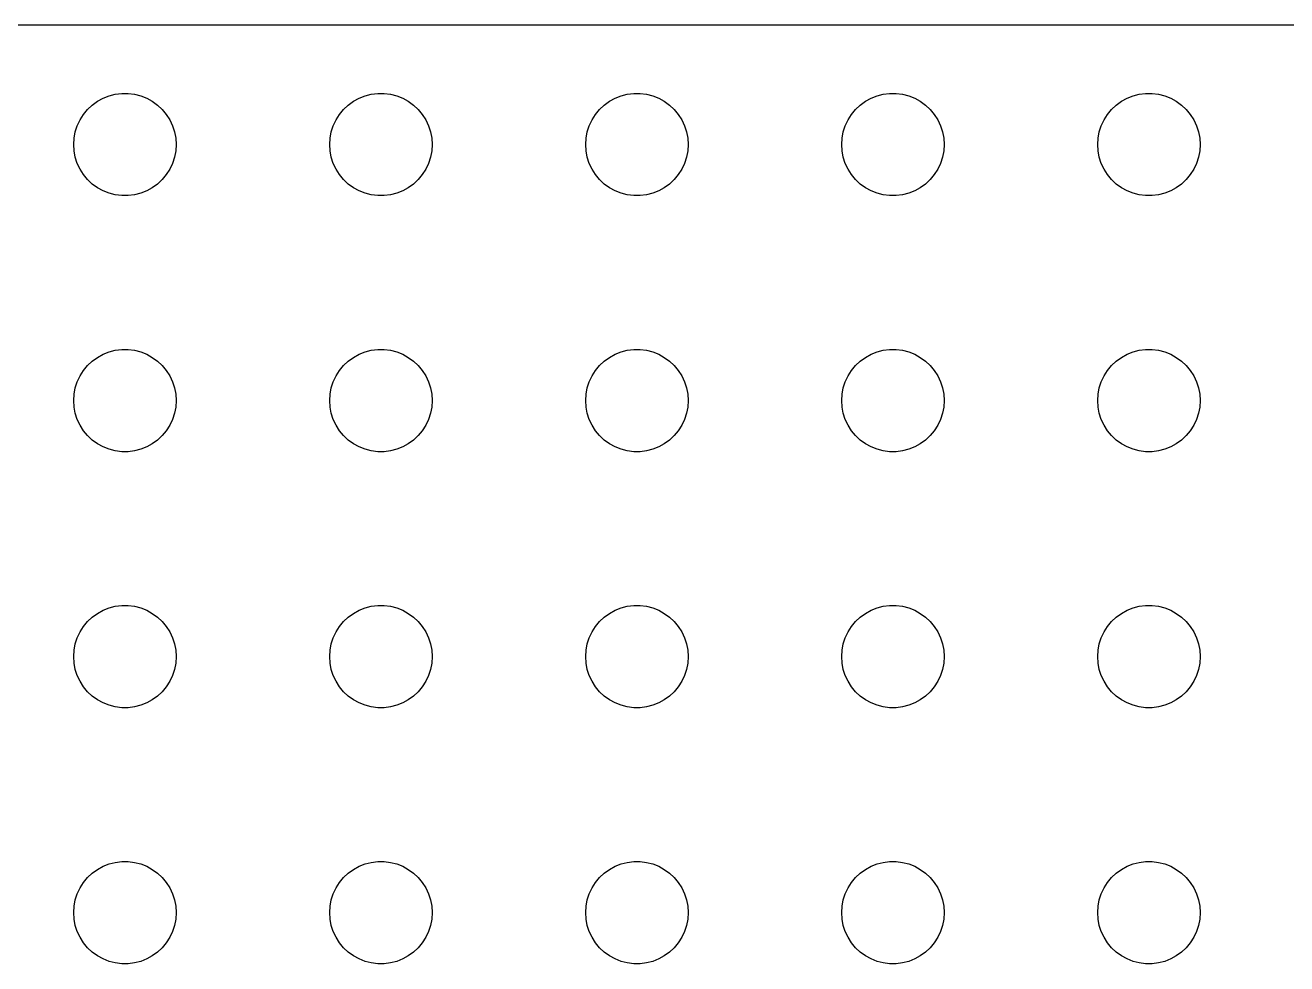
# Model space of a CAD drawing. Header units: metres. Extents: x -142 to 142, y -112 to 112.
# Drawn here: x -5.8 to 68.1, y 57 to 112 of the extents above; entities that cross this region are included whole.
import ezdxf

# ---------------------------------------------------------------- set-up
doc = ezdxf.new("R2010")
doc.units = ezdxf.units.M

msp = doc.modelspace()

# ---------------------------------------------------------------- linework, layer by layer
for p, q in [((137.314, 111.99), (-137.314, 111.99)), ((-0.92705, 107.853), (-0.56213, 107.947)), ((-0.56213, 107.947), (-0.18837, 107.994)), ((-0.18837, 107.994), (0.18837, 107.994)), ((0.18837, 107.994), (0.56213, 107.947)), ((0.56213, 107.947), (0.92705, 107.853)), ((14.0729, 107.853), (14.4379, 107.947)), ((14.4379, 107.947), (14.8116, 107.994)), ((14.8116, 107.994), (15.1884, 107.994)), ((15.1884, 107.994), (15.5621, 107.947)), ((15.5621, 107.947), (15.927, 107.853)), ((29.0729, 107.853), (29.4379, 107.947)), ((29.4379, 107.947), (29.8116, 107.994)), ((29.8116, 107.994), (30.1884, 107.994)), ((30.1884, 107.994), (30.5621, 107.947)), ((30.5621, 107.947), (30.927, 107.853)), ((44.0729, 107.853), (44.4379, 107.947)), ((44.4379, 107.947), (44.8116, 107.994)), ((44.8116, 107.994), (45.1884, 107.994)), ((45.1884, 107.994), (45.5621, 107.947)), ((45.5621, 107.947), (45.927, 107.853)), ((59.0729, 107.853), (59.4379, 107.947)), ((59.4379, 107.947), (59.8116, 107.994)), ((59.8116, 107.994), (60.1884, 107.994)), ((60.1884, 107.994), (60.5621, 107.947)), ((60.5621, 107.947), (60.927, 107.853)), ((-2.1869, 107.054), (-1.91226, 107.312)), ((-1.91226, 107.312), (-1.60747, 107.533)), ((-1.60747, 107.533), (-1.27733, 107.714)), ((-1.27733, 107.714), (-0.92705, 107.853)), ((0.92705, 107.853), (1.27733, 107.714)), ((1.27733, 107.714), (1.60747, 107.533)), ((1.60747, 107.533), (1.91226, 107.312)), ((1.91226, 107.312), (2.1869, 107.054)), ((12.8131, 107.054), (13.0877, 107.312)), ((13.0877, 107.312), (13.3925, 107.533)), ((13.3925, 107.533), (13.7227, 107.714)), ((13.7227, 107.714), (14.0729, 107.853)), ((15.927, 107.853), (16.2773, 107.714)), ((16.2773, 107.714), (16.6075, 107.533)), ((16.6075, 107.533), (16.9123, 107.312)), ((16.9123, 107.312), (17.1869, 107.054)), ((27.8131, 107.054), (28.0877, 107.312)), ((28.0877, 107.312), (28.3925, 107.533)), ((28.3925, 107.533), (28.7227, 107.714)), ((28.7227, 107.714), (29.0729, 107.853)), ((30.927, 107.853), (31.2773, 107.714)), ((31.2773, 107.714), (31.6075, 107.533)), ((31.6075, 107.533), (31.9123, 107.312)), ((31.9123, 107.312), (32.1869, 107.054)), ((42.8131, 107.054), (43.0877, 107.312)), ((43.0877, 107.312), (43.3925, 107.533)), ((43.3925, 107.533), (43.7227, 107.714)), ((43.7227, 107.714), (44.0729, 107.853)), ((45.927, 107.853), (46.2773, 107.714)), ((46.2773, 107.714), (46.6075, 107.533)), ((46.6075, 107.533), (46.9123, 107.312)), ((46.9123, 107.312), (47.1869, 107.054)), ((57.8131, 107.054), (58.0877, 107.312)), ((58.0877, 107.312), (58.3925, 107.533)), ((58.3925, 107.533), (58.7227, 107.714)), ((58.7227, 107.714), (59.0729, 107.853)), ((60.927, 107.853), (61.2773, 107.714)), ((61.2773, 107.714), (61.6075, 107.533)), ((61.6075, 107.533), (61.9123, 107.312)), ((61.9123, 107.312), (62.1869, 107.054)), ((-2.78932, 106.104), (-2.62891, 106.445)), ((-2.62891, 106.445), (-2.42705, 106.763)), ((-2.42705, 106.763), (-2.1869, 107.054)), ((2.1869, 107.054), (2.42705, 106.763)), ((2.42705, 106.763), (2.62891, 106.445)), ((2.62891, 106.445), (2.78932, 106.104)), ((12.2107, 106.104), (12.3711, 106.445)), ((12.3711, 106.445), (12.5729, 106.763)), ((12.5729, 106.763), (12.8131, 107.054)), ((17.1869, 107.054), (17.427, 106.763)), ((17.427, 106.763), (17.6289, 106.445)), ((17.6289, 106.445), (17.7893, 106.104)), ((27.2107, 106.104), (27.3711, 106.445)), ((27.3711, 106.445), (27.5729, 106.763)), ((27.5729, 106.763), (27.8131, 107.054)), ((32.1869, 107.054), (32.427, 106.763)), ((32.427, 106.763), (32.6289, 106.445)), ((32.6289, 106.445), (32.7893, 106.104)), ((42.2107, 106.104), (42.3711, 106.445)), ((42.3711, 106.445), (42.5729, 106.763)), ((42.5729, 106.763), (42.8131, 107.054)), ((47.1869, 107.054), (47.427, 106.763)), ((47.427, 106.763), (47.6289, 106.445)), ((47.6289, 106.445), (47.7893, 106.104)), ((57.2107, 106.104), (57.3711, 106.445)), ((57.3711, 106.445), (57.5729, 106.763)), ((57.5729, 106.763), (57.8131, 107.054)), ((62.1869, 107.054), (62.427, 106.763)), ((62.427, 106.763), (62.6289, 106.445)), ((62.6289, 106.445), (62.7893, 106.104)), ((-2.97633, 105.376), (-2.90575, 105.746)), ((-2.90575, 105.746), (-2.78932, 106.104)), ((2.78932, 106.104), (2.90575, 105.746)), ((2.90575, 105.746), (2.97633, 105.376)), ((12.0237, 105.376), (12.0942, 105.746)), ((12.0942, 105.746), (12.2107, 106.104)), ((17.7893, 106.104), (17.9057, 105.746)), ((17.9057, 105.746), (17.9763, 105.376)), ((27.0237, 105.376), (27.0942, 105.746)), ((27.0942, 105.746), (27.2107, 106.104)), ((32.7893, 106.104), (32.9057, 105.746)), ((32.9057, 105.746), (32.9763, 105.376)), ((42.0237, 105.376), (42.0942, 105.746)), ((42.0942, 105.746), (42.2107, 106.104)), ((47.7893, 106.104), (47.9057, 105.746)), ((47.9057, 105.746), (47.9763, 105.376)), ((57.0237, 105.376), (57.0942, 105.746)), ((57.0942, 105.746), (57.2107, 106.104)), ((62.7893, 106.104), (62.9057, 105.746)), ((62.9057, 105.746), (62.9763, 105.376)), ((-3, 105), (-2.97633, 105.376)), ((-2.97633, 104.624), (-3, 105)), ((2.97633, 105.376), (3, 105)), ((3, 105), (2.97633, 104.624)), ((12, 105), (12.0237, 105.376)), ((12.0237, 104.624), (12, 105)), ((17.9763, 105.376), (18, 105)), ((18, 105), (17.9763, 104.624)), ((27, 105), (27.0237, 105.376)), ((27.0237, 104.624), (27, 105)), ((32.9763, 105.376), (33, 105)), ((33, 105), (32.9763, 104.624)), ((42, 105), (42.0237, 105.376)), ((42.0237, 104.624), (42, 105)), ((47.9763, 105.376), (48, 105)), ((48, 105), (47.9763, 104.624)), ((57, 105), (57.0237, 105.376)), ((57.0237, 104.624), (57, 105)), ((62.9763, 105.376), (63, 105)), ((63, 105), (62.9763, 104.624)), ((-2.90575, 104.254), (-2.97633, 104.624)), ((-2.78932, 103.896), (-2.90575, 104.254)), ((2.90575, 104.254), (2.78932, 103.896)), ((2.97633, 104.624), (2.90575, 104.254)), ((12.0942, 104.254), (12.0237, 104.624)), ((12.2107, 103.896), (12.0942, 104.254)), ((17.9057, 104.254), (17.7893, 103.896)), ((17.9763, 104.624), (17.9057, 104.254)), ((27.0942, 104.254), (27.0237, 104.624)), ((27.2107, 103.896), (27.0942, 104.254)), ((32.9057, 104.254), (32.7893, 103.896)), ((32.9763, 104.624), (32.9057, 104.254)), ((42.0942, 104.254), (42.0237, 104.624)), ((42.2107, 103.896), (42.0942, 104.254)), ((47.9057, 104.254), (47.7893, 103.896)), ((47.9763, 104.624), (47.9057, 104.254)), ((57.0942, 104.254), (57.0237, 104.624)), ((57.2107, 103.896), (57.0942, 104.254)), ((62.9057, 104.254), (62.7893, 103.896)), ((62.9763, 104.624), (62.9057, 104.254)), ((-2.62891, 103.555), (-2.78932, 103.896)), ((-2.42705, 103.237), (-2.62891, 103.555)), ((2.62891, 103.555), (2.42705, 103.237)), ((2.78932, 103.896), (2.62891, 103.555)), ((12.3711, 103.555), (12.2107, 103.896)), ((12.5729, 103.237), (12.3711, 103.555)), ((17.6289, 103.555), (17.427, 103.237)), ((17.7893, 103.896), (17.6289, 103.555)), ((27.3711, 103.555), (27.2107, 103.896)), ((27.5729, 103.237), (27.3711, 103.555)), ((32.6289, 103.555), (32.427, 103.237)), ((32.7893, 103.896), (32.6289, 103.555)), ((42.3711, 103.555), (42.2107, 103.896)), ((42.5729, 103.237), (42.3711, 103.555)), ((47.6289, 103.555), (47.427, 103.237)), ((47.7893, 103.896), (47.6289, 103.555)), ((57.3711, 103.555), (57.2107, 103.896)), ((57.5729, 103.237), (57.3711, 103.555)), ((62.6289, 103.555), (62.427, 103.237)), ((62.7893, 103.896), (62.6289, 103.555)), ((-2.1869, 102.946), (-2.42705, 103.237)), ((-1.91226, 102.688), (-2.1869, 102.946)), ((2.1869, 102.946), (1.91226, 102.688)), ((2.42705, 103.237), (2.1869, 102.946)), ((12.8131, 102.946), (12.5729, 103.237)), ((13.0877, 102.688), (12.8131, 102.946)), ((17.1869, 102.946), (16.9123, 102.688)), ((17.427, 103.237), (17.1869, 102.946)), ((27.8131, 102.946), (27.5729, 103.237)), ((28.0877, 102.688), (27.8131, 102.946)), ((32.1869, 102.946), (31.9123, 102.688)), ((32.427, 103.237), (32.1869, 102.946)), ((42.8131, 102.946), (42.5729, 103.237)), ((43.0877, 102.688), (42.8131, 102.946)), ((47.1869, 102.946), (46.9123, 102.688)), ((47.427, 103.237), (47.1869, 102.946)), ((57.8131, 102.946), (57.5729, 103.237)), ((58.0877, 102.688), (57.8131, 102.946)), ((62.1869, 102.946), (61.9123, 102.688)), ((62.427, 103.237), (62.1869, 102.946)), ((-1.60747, 102.467), (-1.91226, 102.688)), ((-1.27733, 102.286), (-1.60747, 102.467)), ((-0.92705, 102.147), (-1.27733, 102.286)), ((-0.56213, 102.053), (-0.92705, 102.147)), ((-0.18837, 102.006), (-0.56213, 102.053)), ((0.56213, 102.053), (0.18837, 102.006)), ((0.92705, 102.147), (0.56213, 102.053)), ((1.27733, 102.286), (0.92705, 102.147)), ((1.60747, 102.467), (1.27733, 102.286)), ((1.91226, 102.688), (1.60747, 102.467)), ((13.3925, 102.467), (13.0877, 102.688)), ((13.7227, 102.286), (13.3925, 102.467)), ((14.0729, 102.147), (13.7227, 102.286)), ((14.4379, 102.053), (14.0729, 102.147)), ((14.8116, 102.006), (14.4379, 102.053)), ((15.5621, 102.053), (15.1884, 102.006)), ((15.927, 102.147), (15.5621, 102.053)), ((16.2773, 102.286), (15.927, 102.147)), ((16.6075, 102.467), (16.2773, 102.286)), ((16.9123, 102.688), (16.6075, 102.467)), ((28.3925, 102.467), (28.0877, 102.688)), ((28.7227, 102.286), (28.3925, 102.467)), ((29.0729, 102.147), (28.7227, 102.286)), ((29.4379, 102.053), (29.0729, 102.147)), ((29.8116, 102.006), (29.4379, 102.053)), ((30.5621, 102.053), (30.1884, 102.006)), ((30.927, 102.147), (30.5621, 102.053)), ((31.2773, 102.286), (30.927, 102.147)), ((31.6075, 102.467), (31.2773, 102.286)), ((31.9123, 102.688), (31.6075, 102.467)), ((43.3925, 102.467), (43.0877, 102.688)), ((43.7227, 102.286), (43.3925, 102.467)), ((44.0729, 102.147), (43.7227, 102.286)), ((44.4379, 102.053), (44.0729, 102.147)), ((44.8116, 102.006), (44.4379, 102.053)), ((45.5621, 102.053), (45.1884, 102.006)), ((45.927, 102.147), (45.5621, 102.053)), ((46.2773, 102.286), (45.927, 102.147)), ((46.6075, 102.467), (46.2773, 102.286)), ((46.9123, 102.688), (46.6075, 102.467)), ((58.3925, 102.467), (58.0877, 102.688)), ((58.7227, 102.286), (58.3925, 102.467)), ((59.0729, 102.147), (58.7227, 102.286)), ((59.4379, 102.053), (59.0729, 102.147)), ((59.8116, 102.006), (59.4379, 102.053)), ((60.5621, 102.053), (60.1884, 102.006)), ((60.927, 102.147), (60.5621, 102.053)), ((61.2773, 102.286), (60.927, 102.147)), ((61.6075, 102.467), (61.2773, 102.286)), ((61.9123, 102.688), (61.6075, 102.467)), ((0.18837, 102.006), (-0.18837, 102.006)), ((15.1884, 102.006), (14.8116, 102.006)), ((30.1884, 102.006), (29.8116, 102.006)), ((45.1884, 102.006), (44.8116, 102.006)), ((60.1884, 102.006), (59.8116, 102.006)), ((-1.91226, 92.3115), (-1.60747, 92.533)), ((-1.60747, 92.533), (-1.27733, 92.7145)), ((-1.27733, 92.7145), (-0.92705, 92.8532)), ((-0.92705, 92.8532), (-0.56213, 92.9469)), ((-0.56213, 92.9469), (-0.18837, 92.9941)), ((-0.18837, 92.9941), (0.18837, 92.9941)), ((0.18837, 92.9941), (0.56213, 92.9469)), ((0.56213, 92.9469), (0.92705, 92.8532)), ((0.92705, 92.8532), (1.27733, 92.7145)), ((1.27733, 92.7145), (1.60747, 92.533)), ((1.60747, 92.533), (1.91226, 92.3115)), ((13.0877, 92.3115), (13.3925, 92.533)), ((13.3925, 92.533), (13.7227, 92.7145)), ((13.7227, 92.7145), (14.0729, 92.8532)), ((14.0729, 92.8532), (14.4379, 92.9469)), ((14.4379, 92.9469), (14.8116, 92.9941)), ((14.8116, 92.9941), (15.1884, 92.9941)), ((15.1884, 92.9941), (15.5621, 92.9469)), ((15.5621, 92.9469), (15.927, 92.8532)), ((15.927, 92.8532), (16.2773, 92.7145)), ((16.2773, 92.7145), (16.6075, 92.533)), ((16.6075, 92.533), (16.9123, 92.3115)), ((28.0877, 92.3115), (28.3925, 92.533)), ((28.3925, 92.533), (28.7227, 92.7145)), ((28.7227, 92.7145), (29.0729, 92.8532)), ((29.0729, 92.8532), (29.4379, 92.9469)), ((29.4379, 92.9469), (29.8116, 92.9941)), ((29.8116, 92.9941), (30.1884, 92.9941)), ((30.1884, 92.9941), (30.5621, 92.9469)), ((30.5621, 92.9469), (30.927, 92.8532)), ((30.927, 92.8532), (31.2773, 92.7145)), ((31.2773, 92.7145), (31.6075, 92.533)), ((31.6075, 92.533), (31.9123, 92.3115)), ((43.0877, 92.3115), (43.3925, 92.533)), ((43.3925, 92.533), (43.7227, 92.7145)), ((43.7227, 92.7145), (44.0729, 92.8532)), ((44.0729, 92.8532), (44.4379, 92.9469)), ((44.4379, 92.9469), (44.8116, 92.9941)), ((44.8116, 92.9941), (45.1884, 92.9941)), ((45.1884, 92.9941), (45.5621, 92.9469)), ((45.5621, 92.9469), (45.927, 92.8532)), ((45.927, 92.8532), (46.2773, 92.7145)), ((46.2773, 92.7145), (46.6075, 92.533)), ((46.6075, 92.533), (46.9123, 92.3115)), ((58.0877, 92.3115), (58.3925, 92.533)), ((58.3925, 92.533), (58.7227, 92.7145)), ((58.7227, 92.7145), (59.0729, 92.8532)), ((59.0729, 92.8532), (59.4379, 92.9469)), ((59.4379, 92.9469), (59.8116, 92.9941)), ((59.8116, 92.9941), (60.1884, 92.9941)), ((60.1884, 92.9941), (60.5621, 92.9469)), ((60.5621, 92.9469), (60.927, 92.8532)), ((60.927, 92.8532), (61.2773, 92.7145)), ((61.2773, 92.7145), (61.6075, 92.533)), ((61.6075, 92.533), (61.9123, 92.3115)), ((-2.62891, 91.4453), (-2.42705, 91.7634)), ((-2.42705, 91.7634), (-2.1869, 92.0536)), ((-2.1869, 92.0536), (-1.91226, 92.3115)), ((1.91226, 92.3115), (2.1869, 92.0536)), ((2.1869, 92.0536), (2.42705, 91.7634)), ((2.42705, 91.7634), (2.62891, 91.4453)), ((12.3711, 91.4453), (12.5729, 91.7634)), ((12.5729, 91.7634), (12.8131, 92.0536)), ((12.8131, 92.0536), (13.0877, 92.3115)), ((16.9123, 92.3115), (17.1869, 92.0536)), ((17.1869, 92.0536), (17.427, 91.7634)), ((17.427, 91.7634), (17.6289, 91.4453)), ((27.3711, 91.4453), (27.5729, 91.7634)), ((27.5729, 91.7634), (27.8131, 92.0536)), ((27.8131, 92.0536), (28.0877, 92.3115)), ((31.9123, 92.3115), (32.1869, 92.0536)), ((32.1869, 92.0536), (32.427, 91.7634)), ((32.427, 91.7634), (32.6289, 91.4453)), ((42.3711, 91.4453), (42.5729, 91.7634)), ((42.5729, 91.7634), (42.8131, 92.0536)), ((42.8131, 92.0536), (43.0877, 92.3115)), ((46.9123, 92.3115), (47.1869, 92.0536)), ((47.1869, 92.0536), (47.427, 91.7634)), ((47.427, 91.7634), (47.6289, 91.4453)), ((57.3711, 91.4453), (57.5729, 91.7634)), ((57.5729, 91.7634), (57.8131, 92.0536)), ((57.8131, 92.0536), (58.0877, 92.3115)), ((61.9123, 92.3115), (62.1869, 92.0536)), ((62.1869, 92.0536), (62.427, 91.7634)), ((62.427, 91.7634), (62.6289, 91.4453)), ((-2.90575, 90.7461), (-2.78932, 91.1044)), ((-2.78932, 91.1044), (-2.62891, 91.4453)), ((2.62891, 91.4453), (2.78932, 91.1044)), ((2.78932, 91.1044), (2.90575, 90.7461)), ((12.0942, 90.7461), (12.2107, 91.1044)), ((12.2107, 91.1044), (12.3711, 91.4453)), ((17.6289, 91.4453), (17.7893, 91.1044)), ((17.7893, 91.1044), (17.9057, 90.7461)), ((27.0942, 90.7461), (27.2107, 91.1044)), ((27.2107, 91.1044), (27.3711, 91.4453)), ((32.6289, 91.4453), (32.7893, 91.1044)), ((32.7893, 91.1044), (32.9057, 90.7461)), ((42.0942, 90.7461), (42.2107, 91.1044)), ((42.2107, 91.1044), (42.3711, 91.4453)), ((47.6289, 91.4453), (47.7893, 91.1044)), ((47.7893, 91.1044), (47.9057, 90.7461)), ((57.0942, 90.7461), (57.2107, 91.1044)), ((57.2107, 91.1044), (57.3711, 91.4453)), ((62.6289, 91.4453), (62.7893, 91.1044)), ((62.7893, 91.1044), (62.9057, 90.7461)), ((-3, 90), (-2.97633, 90.376)), ((-2.97633, 90.376), (-2.90575, 90.7461)), ((2.90575, 90.7461), (2.97633, 90.376)), ((2.97633, 90.376), (3, 90)), ((12, 90), (12.0237, 90.376)), ((12.0237, 90.376), (12.0942, 90.7461)), ((17.9057, 90.7461), (17.9763, 90.376)), ((17.9763, 90.376), (18, 90)), ((27, 90), (27.0237, 90.376)), ((27.0237, 90.376), (27.0942, 90.7461)), ((32.9057, 90.7461), (32.9763, 90.376)), ((32.9763, 90.376), (33, 90)), ((42, 90), (42.0237, 90.376)), ((42.0237, 90.376), (42.0942, 90.7461)), ((47.9057, 90.7461), (47.9763, 90.376)), ((47.9763, 90.376), (48, 90)), ((57, 90), (57.0237, 90.376)), ((57.0237, 90.376), (57.0942, 90.7461)), ((62.9057, 90.7461), (62.9763, 90.376)), ((62.9763, 90.376), (63, 90)), ((-2.97633, 89.624), (-3, 90)), ((-2.90575, 89.2539), (-2.97633, 89.624)), ((2.97633, 89.624), (2.90575, 89.2539)), ((3, 90), (2.97633, 89.624)), ((12.0237, 89.624), (12, 90)), ((12.0942, 89.2539), (12.0237, 89.624)), ((17.9763, 89.624), (17.9057, 89.2539)), ((18, 90), (17.9763, 89.624)), ((27.0237, 89.624), (27, 90)), ((27.0942, 89.2539), (27.0237, 89.624)), ((32.9763, 89.624), (32.9057, 89.2539)), ((33, 90), (32.9763, 89.624)), ((42.0237, 89.624), (42, 90)), ((42.0942, 89.2539), (42.0237, 89.624)), ((47.9763, 89.624), (47.9057, 89.2539)), ((48, 90), (47.9763, 89.624)), ((57.0237, 89.624), (57, 90)), ((57.0942, 89.2539), (57.0237, 89.624)), ((62.9763, 89.624), (62.9057, 89.2539)), ((63, 90), (62.9763, 89.624)), ((-2.78932, 88.8956), (-2.90575, 89.2539)), ((-2.62891, 88.5547), (-2.78932, 88.8956)), ((2.78932, 88.8956), (2.62891, 88.5547)), ((2.90575, 89.2539), (2.78932, 88.8956)), ((12.2107, 88.8956), (12.0942, 89.2539)), ((12.3711, 88.5547), (12.2107, 88.8956)), ((17.7893, 88.8956), (17.6289, 88.5547)), ((17.9057, 89.2539), (17.7893, 88.8956)), ((27.2107, 88.8956), (27.0942, 89.2539)), ((27.3711, 88.5547), (27.2107, 88.8956)), ((32.7893, 88.8956), (32.6289, 88.5547)), ((32.9057, 89.2539), (32.7893, 88.8956)), ((42.2107, 88.8956), (42.0942, 89.2539)), ((42.3711, 88.5547), (42.2107, 88.8956)), ((47.7893, 88.8956), (47.6289, 88.5547)), ((47.9057, 89.2539), (47.7893, 88.8956)), ((57.2107, 88.8956), (57.0942, 89.2539)), ((57.3711, 88.5547), (57.2107, 88.8956)), ((62.7893, 88.8956), (62.6289, 88.5547)), ((62.9057, 89.2539), (62.7893, 88.8956)), ((-2.42705, 88.2366), (-2.62891, 88.5547)), ((-2.1869, 87.9464), (-2.42705, 88.2366)), ((2.42705, 88.2366), (2.1869, 87.9464)), ((2.62891, 88.5547), (2.42705, 88.2366)), ((12.5729, 88.2366), (12.3711, 88.5547)), ((12.8131, 87.9464), (12.5729, 88.2366)), ((17.427, 88.2366), (17.1869, 87.9464)), ((17.6289, 88.5547), (17.427, 88.2366)), ((27.5729, 88.2366), (27.3711, 88.5547)), ((27.8131, 87.9464), (27.5729, 88.2366)), ((32.427, 88.2366), (32.1869, 87.9464)), ((32.6289, 88.5547), (32.427, 88.2366)), ((42.5729, 88.2366), (42.3711, 88.5547)), ((42.8131, 87.9464), (42.5729, 88.2366)), ((47.427, 88.2366), (47.1869, 87.9464)), ((47.6289, 88.5547), (47.427, 88.2366)), ((57.5729, 88.2366), (57.3711, 88.5547)), ((57.8131, 87.9464), (57.5729, 88.2366)), ((62.427, 88.2366), (62.1869, 87.9464)), ((62.6289, 88.5547), (62.427, 88.2366)), ((-1.91226, 87.6885), (-2.1869, 87.9464)), ((-1.60747, 87.467), (-1.91226, 87.6885)), ((-1.27733, 87.2855), (-1.60747, 87.467)), ((-0.92705, 87.1468), (-1.27733, 87.2855)), ((1.27733, 87.2855), (0.92705, 87.1468)), ((1.60747, 87.467), (1.27733, 87.2855)), ((1.91226, 87.6885), (1.60747, 87.467)), ((2.1869, 87.9464), (1.91226, 87.6885)), ((13.0877, 87.6885), (12.8131, 87.9464)), ((13.3925, 87.467), (13.0877, 87.6885)), ((13.7227, 87.2855), (13.3925, 87.467)), ((14.0729, 87.1468), (13.7227, 87.2855)), ((16.2773, 87.2855), (15.927, 87.1468)), ((16.6075, 87.467), (16.2773, 87.2855)), ((16.9123, 87.6885), (16.6075, 87.467)), ((17.1869, 87.9464), (16.9123, 87.6885)), ((28.0877, 87.6885), (27.8131, 87.9464)), ((28.3925, 87.467), (28.0877, 87.6885)), ((28.7227, 87.2855), (28.3925, 87.467)), ((29.0729, 87.1468), (28.7227, 87.2855)), ((31.2773, 87.2855), (30.927, 87.1468)), ((31.6075, 87.467), (31.2773, 87.2855)), ((31.9123, 87.6885), (31.6075, 87.467)), ((32.1869, 87.9464), (31.9123, 87.6885)), ((43.0877, 87.6885), (42.8131, 87.9464)), ((43.3925, 87.467), (43.0877, 87.6885)), ((43.7227, 87.2855), (43.3925, 87.467)), ((44.0729, 87.1468), (43.7227, 87.2855)), ((46.2773, 87.2855), (45.927, 87.1468)), ((46.6075, 87.467), (46.2773, 87.2855)), ((46.9123, 87.6885), (46.6075, 87.467)), ((47.1869, 87.9464), (46.9123, 87.6885)), ((58.0877, 87.6885), (57.8131, 87.9464)), ((58.3925, 87.467), (58.0877, 87.6885)), ((58.7227, 87.2855), (58.3925, 87.467)), ((59.0729, 87.1468), (58.7227, 87.2855)), ((61.2773, 87.2855), (60.927, 87.1468)), ((61.6075, 87.467), (61.2773, 87.2855)), ((61.9123, 87.6885), (61.6075, 87.467)), ((62.1869, 87.9464), (61.9123, 87.6885)), ((-0.56213, 87.0531), (-0.92705, 87.1468)), ((-0.18837, 87.0059), (-0.56213, 87.0531)), ((0.18837, 87.0059), (-0.18837, 87.0059)), ((0.56213, 87.0531), (0.18837, 87.0059)), ((0.92705, 87.1468), (0.56213, 87.0531)), ((14.4379, 87.0531), (14.0729, 87.1468)), ((14.8116, 87.0059), (14.4379, 87.0531)), ((15.1884, 87.0059), (14.8116, 87.0059)), ((15.5621, 87.0531), (15.1884, 87.0059)), ((15.927, 87.1468), (15.5621, 87.0531)), ((29.4379, 87.0531), (29.0729, 87.1468)), ((29.8116, 87.0059), (29.4379, 87.0531)), ((30.1884, 87.0059), (29.8116, 87.0059)), ((30.5621, 87.0531), (30.1884, 87.0059)), ((30.927, 87.1468), (30.5621, 87.0531)), ((44.4379, 87.0531), (44.0729, 87.1468)), ((44.8116, 87.0059), (44.4379, 87.0531)), ((45.1884, 87.0059), (44.8116, 87.0059)), ((45.5621, 87.0531), (45.1884, 87.0059)), ((45.927, 87.1468), (45.5621, 87.0531)), ((59.4379, 87.0531), (59.0729, 87.1468)), ((59.8116, 87.0059), (59.4379, 87.0531)), ((60.1884, 87.0059), (59.8116, 87.0059)), ((60.5621, 87.0531), (60.1884, 87.0059)), ((60.927, 87.1468), (60.5621, 87.0531)), ((-1.60747, 77.533), (-1.27733, 77.7145)), ((-1.27733, 77.7145), (-0.92705, 77.8532)), ((-0.92705, 77.8532), (-0.56213, 77.9469)), ((-0.56213, 77.9469), (-0.18837, 77.9941)), ((-0.18837, 77.9941), (0.18837, 77.9941)), ((0.18837, 77.9941), (0.56213, 77.9469)), ((0.56213, 77.9469), (0.92705, 77.8532)), ((0.92705, 77.8532), (1.27733, 77.7145)), ((1.27733, 77.7145), (1.60747, 77.533)), ((13.3925, 77.533), (13.7227, 77.7145)), ((13.7227, 77.7145), (14.0729, 77.8532)), ((14.0729, 77.8532), (14.4379, 77.9469)), ((14.4379, 77.9469), (14.8116, 77.9941)), ((14.8116, 77.9941), (15.1884, 77.9941)), ((15.1884, 77.9941), (15.5621, 77.9469)), ((15.5621, 77.9469), (15.927, 77.8532)), ((15.927, 77.8532), (16.2773, 77.7145)), ((16.2773, 77.7145), (16.6075, 77.533)), ((28.3925, 77.533), (28.7227, 77.7145)), ((28.7227, 77.7145), (29.0729, 77.8532)), ((29.0729, 77.8532), (29.4379, 77.9469)), ((29.4379, 77.9469), (29.8116, 77.9941)), ((29.8116, 77.9941), (30.1884, 77.9941)), ((30.1884, 77.9941), (30.5621, 77.9469)), ((30.5621, 77.9469), (30.927, 77.8532)), ((30.927, 77.8532), (31.2773, 77.7145)), ((31.2773, 77.7145), (31.6075, 77.533)), ((43.3925, 77.533), (43.7227, 77.7145)), ((43.7227, 77.7145), (44.0729, 77.8532)), ((44.0729, 77.8532), (44.4379, 77.9469)), ((44.4379, 77.9469), (44.8116, 77.9941)), ((44.8116, 77.9941), (45.1884, 77.9941)), ((45.1884, 77.9941), (45.5621, 77.9469)), ((45.5621, 77.9469), (45.927, 77.8532)), ((45.927, 77.8532), (46.2773, 77.7145)), ((46.2773, 77.7145), (46.6075, 77.533)), ((58.3925, 77.533), (58.7227, 77.7145)), ((58.7227, 77.7145), (59.0729, 77.8532)), ((59.0729, 77.8532), (59.4379, 77.9469)), ((59.4379, 77.9469), (59.8116, 77.9941)), ((59.8116, 77.9941), (60.1884, 77.9941)), ((60.1884, 77.9941), (60.5621, 77.9469)), ((60.5621, 77.9469), (60.927, 77.8532)), ((60.927, 77.8532), (61.2773, 77.7145)), ((61.2773, 77.7145), (61.6075, 77.533)), ((-2.42705, 76.7634), (-2.1869, 77.0536)), ((-2.1869, 77.0536), (-1.91226, 77.3115)), ((-1.91226, 77.3115), (-1.60747, 77.533)), ((1.60747, 77.533), (1.91226, 77.3115)), ((1.91226, 77.3115), (2.1869, 77.0536)), ((2.1869, 77.0536), (2.42705, 76.7634)), ((12.5729, 76.7634), (12.8131, 77.0536)), ((12.8131, 77.0536), (13.0877, 77.3115)), ((13.0877, 77.3115), (13.3925, 77.533)), ((16.6075, 77.533), (16.9123, 77.3115)), ((16.9123, 77.3115), (17.1869, 77.0536)), ((17.1869, 77.0536), (17.427, 76.7634)), ((27.5729, 76.7634), (27.8131, 77.0536)), ((27.8131, 77.0536), (28.0877, 77.3115)), ((28.0877, 77.3115), (28.3925, 77.533)), ((31.6075, 77.533), (31.9123, 77.3115)), ((31.9123, 77.3115), (32.1869, 77.0536)), ((32.1869, 77.0536), (32.427, 76.7634)), ((42.5729, 76.7634), (42.8131, 77.0536)), ((42.8131, 77.0536), (43.0877, 77.3115)), ((43.0877, 77.3115), (43.3925, 77.533)), ((46.6075, 77.533), (46.9123, 77.3115)), ((46.9123, 77.3115), (47.1869, 77.0536)), ((47.1869, 77.0536), (47.427, 76.7634)), ((57.5729, 76.7634), (57.8131, 77.0536)), ((57.8131, 77.0536), (58.0877, 77.3115)), ((58.0877, 77.3115), (58.3925, 77.533)), ((61.6075, 77.533), (61.9123, 77.3115)), ((61.9123, 77.3115), (62.1869, 77.0536)), ((62.1869, 77.0536), (62.427, 76.7634)), ((-2.78932, 76.1044), (-2.62891, 76.4453)), ((-2.62891, 76.4453), (-2.42705, 76.7634)), ((2.42705, 76.7634), (2.62891, 76.4453)), ((2.62891, 76.4453), (2.78932, 76.1044)), ((12.2107, 76.1044), (12.3711, 76.4453)), ((12.3711, 76.4453), (12.5729, 76.7634)), ((17.427, 76.7634), (17.6289, 76.4453)), ((17.6289, 76.4453), (17.7893, 76.1044)), ((27.2107, 76.1044), (27.3711, 76.4453)), ((27.3711, 76.4453), (27.5729, 76.7634)), ((32.427, 76.7634), (32.6289, 76.4453)), ((32.6289, 76.4453), (32.7893, 76.1044)), ((42.2107, 76.1044), (42.3711, 76.4453)), ((42.3711, 76.4453), (42.5729, 76.7634)), ((47.427, 76.7634), (47.6289, 76.4453)), ((47.6289, 76.4453), (47.7893, 76.1044)), ((57.2107, 76.1044), (57.3711, 76.4453)), ((57.3711, 76.4453), (57.5729, 76.7634)), ((62.427, 76.7634), (62.6289, 76.4453)), ((62.6289, 76.4453), (62.7893, 76.1044)), ((-2.97633, 75.376), (-2.90575, 75.7461)), ((-2.90575, 75.7461), (-2.78932, 76.1044)), ((2.78932, 76.1044), (2.90575, 75.7461)), ((2.90575, 75.7461), (2.97633, 75.376)), ((12.0237, 75.376), (12.0942, 75.7461)), ((12.0942, 75.7461), (12.2107, 76.1044)), ((17.7893, 76.1044), (17.9057, 75.7461)), ((17.9057, 75.7461), (17.9763, 75.376)), ((27.0237, 75.376), (27.0942, 75.7461)), ((27.0942, 75.7461), (27.2107, 76.1044)), ((32.7893, 76.1044), (32.9057, 75.7461)), ((32.9057, 75.7461), (32.9763, 75.376)), ((42.0237, 75.376), (42.0942, 75.7461)), ((42.0942, 75.7461), (42.2107, 76.1044)), ((47.7893, 76.1044), (47.9057, 75.7461)), ((47.9057, 75.7461), (47.9763, 75.376)), ((57.0237, 75.376), (57.0942, 75.7461)), ((57.0942, 75.7461), (57.2107, 76.1044)), ((62.7893, 76.1044), (62.9057, 75.7461)), ((62.9057, 75.7461), (62.9763, 75.376)), ((-3, 75), (-2.97633, 75.376)), ((-2.97633, 74.624), (-3, 75)), ((2.97633, 75.376), (3, 75)), ((3, 75), (2.97633, 74.624)), ((12, 75), (12.0237, 75.376)), ((12.0237, 74.624), (12, 75)), ((17.9763, 75.376), (18, 75)), ((18, 75), (17.9763, 74.624)), ((27, 75), (27.0237, 75.376)), ((27.0237, 74.624), (27, 75)), ((32.9763, 75.376), (33, 75)), ((33, 75), (32.9763, 74.624)), ((42, 75), (42.0237, 75.376)), ((42.0237, 74.624), (42, 75)), ((47.9763, 75.376), (48, 75)), ((48, 75), (47.9763, 74.624)), ((57, 75), (57.0237, 75.376)), ((57.0237, 74.624), (57, 75)), ((62.9763, 75.376), (63, 75)), ((63, 75), (62.9763, 74.624)), ((-2.90575, 74.2539), (-2.97633, 74.624)), ((-2.78932, 73.8956), (-2.90575, 74.2539)), ((2.90575, 74.2539), (2.78932, 73.8956)), ((2.97633, 74.624), (2.90575, 74.2539)), ((12.0942, 74.2539), (12.0237, 74.624)), ((12.2107, 73.8956), (12.0942, 74.2539)), ((17.9057, 74.2539), (17.7893, 73.8956)), ((17.9763, 74.624), (17.9057, 74.2539)), ((27.0942, 74.2539), (27.0237, 74.624)), ((27.2107, 73.8956), (27.0942, 74.2539)), ((32.9057, 74.2539), (32.7893, 73.8956)), ((32.9763, 74.624), (32.9057, 74.2539)), ((42.0942, 74.2539), (42.0237, 74.624)), ((42.2107, 73.8956), (42.0942, 74.2539)), ((47.9057, 74.2539), (47.7893, 73.8956)), ((47.9763, 74.624), (47.9057, 74.2539)), ((57.0942, 74.2539), (57.0237, 74.624)), ((57.2107, 73.8956), (57.0942, 74.2539)), ((62.9057, 74.2539), (62.7893, 73.8956)), ((62.9763, 74.624), (62.9057, 74.2539)), ((-2.62891, 73.5547), (-2.78932, 73.8956)), ((-2.42705, 73.2366), (-2.62891, 73.5547)), ((-2.1869, 72.9464), (-2.42705, 73.2366)), ((2.42705, 73.2366), (2.1869, 72.9464)), ((2.62891, 73.5547), (2.42705, 73.2366)), ((2.78932, 73.8956), (2.62891, 73.5547)), ((12.3711, 73.5547), (12.2107, 73.8956)), ((12.5729, 73.2366), (12.3711, 73.5547)), ((12.8131, 72.9464), (12.5729, 73.2366)), ((17.427, 73.2366), (17.1869, 72.9464)), ((17.6289, 73.5547), (17.427, 73.2366)), ((17.7893, 73.8956), (17.6289, 73.5547)), ((27.3711, 73.5547), (27.2107, 73.8956)), ((27.5729, 73.2366), (27.3711, 73.5547)), ((27.8131, 72.9464), (27.5729, 73.2366)), ((32.427, 73.2366), (32.1869, 72.9464)), ((32.6289, 73.5547), (32.427, 73.2366)), ((32.7893, 73.8956), (32.6289, 73.5547)), ((42.3711, 73.5547), (42.2107, 73.8956)), ((42.5729, 73.2366), (42.3711, 73.5547)), ((42.8131, 72.9464), (42.5729, 73.2366)), ((47.427, 73.2366), (47.1869, 72.9464)), ((47.6289, 73.5547), (47.427, 73.2366)), ((47.7893, 73.8956), (47.6289, 73.5547)), ((57.3711, 73.5547), (57.2107, 73.8956)), ((57.5729, 73.2366), (57.3711, 73.5547)), ((57.8131, 72.9464), (57.5729, 73.2366)), ((62.427, 73.2366), (62.1869, 72.9464)), ((62.6289, 73.5547), (62.427, 73.2366)), ((62.7893, 73.8956), (62.6289, 73.5547)), ((-1.91226, 72.6885), (-2.1869, 72.9464)), ((-1.60747, 72.467), (-1.91226, 72.6885)), ((-1.27733, 72.2855), (-1.60747, 72.467)), ((1.60747, 72.467), (1.27733, 72.2855)), ((1.91226, 72.6885), (1.60747, 72.467)), ((2.1869, 72.9464), (1.91226, 72.6885)), ((13.0877, 72.6885), (12.8131, 72.9464)), ((13.3925, 72.467), (13.0877, 72.6885)), ((13.7227, 72.2855), (13.3925, 72.467)), ((16.6075, 72.467), (16.2773, 72.2855)), ((16.9123, 72.6885), (16.6075, 72.467)), ((17.1869, 72.9464), (16.9123, 72.6885)), ((28.0877, 72.6885), (27.8131, 72.9464)), ((28.3925, 72.467), (28.0877, 72.6885)), ((28.7227, 72.2855), (28.3925, 72.467)), ((31.6075, 72.467), (31.2773, 72.2855)), ((31.9123, 72.6885), (31.6075, 72.467)), ((32.1869, 72.9464), (31.9123, 72.6885)), ((43.0877, 72.6885), (42.8131, 72.9464)), ((43.3925, 72.467), (43.0877, 72.6885)), ((43.7227, 72.2855), (43.3925, 72.467)), ((46.6075, 72.467), (46.2773, 72.2855)), ((46.9123, 72.6885), (46.6075, 72.467)), ((47.1869, 72.9464), (46.9123, 72.6885)), ((58.0877, 72.6885), (57.8131, 72.9464)), ((58.3925, 72.467), (58.0877, 72.6885)), ((58.7227, 72.2855), (58.3925, 72.467)), ((61.6075, 72.467), (61.2773, 72.2855)), ((61.9123, 72.6885), (61.6075, 72.467)), ((62.1869, 72.9464), (61.9123, 72.6885)), ((-0.92705, 72.1468), (-1.27733, 72.2855)), ((-0.56213, 72.0531), (-0.92705, 72.1468)), ((-0.18837, 72.0059), (-0.56213, 72.0531)), ((0.18837, 72.0059), (-0.18837, 72.0059)), ((0.56213, 72.0531), (0.18837, 72.0059)), ((0.92705, 72.1468), (0.56213, 72.0531)), ((1.27733, 72.2855), (0.92705, 72.1468)), ((14.0729, 72.1468), (13.7227, 72.2855)), ((14.4379, 72.0531), (14.0729, 72.1468)), ((14.8116, 72.0059), (14.4379, 72.0531)), ((15.1884, 72.0059), (14.8116, 72.0059)), ((15.5621, 72.0531), (15.1884, 72.0059)), ((15.927, 72.1468), (15.5621, 72.0531)), ((16.2773, 72.2855), (15.927, 72.1468)), ((29.0729, 72.1468), (28.7227, 72.2855)), ((29.4379, 72.0531), (29.0729, 72.1468)), ((29.8116, 72.0059), (29.4379, 72.0531)), ((30.1884, 72.0059), (29.8116, 72.0059)), ((30.5621, 72.0531), (30.1884, 72.0059)), ((30.927, 72.1468), (30.5621, 72.0531)), ((31.2773, 72.2855), (30.927, 72.1468)), ((44.0729, 72.1468), (43.7227, 72.2855)), ((44.4379, 72.0531), (44.0729, 72.1468)), ((44.8116, 72.0059), (44.4379, 72.0531)), ((45.1884, 72.0059), (44.8116, 72.0059)), ((45.5621, 72.0531), (45.1884, 72.0059)), ((45.927, 72.1468), (45.5621, 72.0531)), ((46.2773, 72.2855), (45.927, 72.1468)), ((59.0729, 72.1468), (58.7227, 72.2855)), ((59.4379, 72.0531), (59.0729, 72.1468)), ((59.8116, 72.0059), (59.4379, 72.0531)), ((60.1884, 72.0059), (59.8116, 72.0059)), ((60.5621, 72.0531), (60.1884, 72.0059)), ((60.927, 72.1468), (60.5621, 72.0531)), ((61.2773, 72.2855), (60.927, 72.1468)), ((-1.27733, 62.7145), (-0.92705, 62.8532)), ((-0.92705, 62.8532), (-0.56213, 62.9469)), ((-0.56213, 62.9469), (-0.18837, 62.9941)), ((-0.18837, 62.9941), (0.18837, 62.9941)), ((0.18837, 62.9941), (0.56213, 62.9469)), ((0.56213, 62.9469), (0.92705, 62.8532)), ((0.92705, 62.8532), (1.27733, 62.7145)), ((13.7227, 62.7145), (14.0729, 62.8532)), ((14.0729, 62.8532), (14.4379, 62.9469)), ((14.4379, 62.9469), (14.8116, 62.9941)), ((14.8116, 62.9941), (15.1884, 62.9941)), ((15.1884, 62.9941), (15.5621, 62.9469)), ((15.5621, 62.9469), (15.927, 62.8532)), ((15.927, 62.8532), (16.2773, 62.7145)), ((28.7227, 62.7145), (29.0729, 62.8532)), ((29.0729, 62.8532), (29.4379, 62.9469)), ((29.4379, 62.9469), (29.8116, 62.9941)), ((29.8116, 62.9941), (30.1884, 62.9941)), ((30.1884, 62.9941), (30.5621, 62.9469)), ((30.5621, 62.9469), (30.927, 62.8532)), ((30.927, 62.8532), (31.2773, 62.7145)), ((43.7227, 62.7145), (44.0729, 62.8532)), ((44.0729, 62.8532), (44.4379, 62.9469)), ((44.4379, 62.9469), (44.8116, 62.9941)), ((44.8116, 62.9941), (45.1884, 62.9941)), ((45.1884, 62.9941), (45.5621, 62.9469)), ((45.5621, 62.9469), (45.927, 62.8532)), ((45.927, 62.8532), (46.2773, 62.7145)), ((58.7227, 62.7145), (59.0729, 62.8532)), ((59.0729, 62.8532), (59.4379, 62.9469)), ((59.4379, 62.9469), (59.8116, 62.9941)), ((59.8116, 62.9941), (60.1884, 62.9941)), ((60.1884, 62.9941), (60.5621, 62.9469)), ((60.5621, 62.9469), (60.927, 62.8532)), ((60.927, 62.8532), (61.2773, 62.7145)), ((-2.1869, 62.0536), (-1.91226, 62.3115)), ((-1.91226, 62.3115), (-1.60747, 62.533)), ((-1.60747, 62.533), (-1.27733, 62.7145)), ((1.27733, 62.7145), (1.60747, 62.533)), ((1.60747, 62.533), (1.91226, 62.3115)), ((1.91226, 62.3115), (2.1869, 62.0536)), ((12.8131, 62.0536), (13.0877, 62.3115)), ((13.0877, 62.3115), (13.3925, 62.533)), ((13.3925, 62.533), (13.7227, 62.7145)), ((16.2773, 62.7145), (16.6075, 62.533)), ((16.6075, 62.533), (16.9123, 62.3115)), ((16.9123, 62.3115), (17.1869, 62.0536)), ((27.8131, 62.0536), (28.0877, 62.3115)), ((28.0877, 62.3115), (28.3925, 62.533)), ((28.3925, 62.533), (28.7227, 62.7145)), ((31.2773, 62.7145), (31.6075, 62.533)), ((31.6075, 62.533), (31.9123, 62.3115)), ((31.9123, 62.3115), (32.1869, 62.0536)), ((42.8131, 62.0536), (43.0877, 62.3115)), ((43.0877, 62.3115), (43.3925, 62.533)), ((43.3925, 62.533), (43.7227, 62.7145)), ((46.2773, 62.7145), (46.6075, 62.533)), ((46.6075, 62.533), (46.9123, 62.3115)), ((46.9123, 62.3115), (47.1869, 62.0536)), ((57.8131, 62.0536), (58.0877, 62.3115)), ((58.0877, 62.3115), (58.3925, 62.533)), ((58.3925, 62.533), (58.7227, 62.7145)), ((61.2773, 62.7145), (61.6075, 62.533)), ((61.6075, 62.533), (61.9123, 62.3115)), ((61.9123, 62.3115), (62.1869, 62.0536)), ((-2.78932, 61.1044), (-2.62891, 61.4453)), ((-2.62891, 61.4453), (-2.42705, 61.7634)), ((-2.42705, 61.7634), (-2.1869, 62.0536)), ((2.1869, 62.0536), (2.42705, 61.7634)), ((2.42705, 61.7634), (2.62891, 61.4453)), ((2.62891, 61.4453), (2.78932, 61.1044)), ((12.2107, 61.1044), (12.3711, 61.4453)), ((12.3711, 61.4453), (12.5729, 61.7634)), ((12.5729, 61.7634), (12.8131, 62.0536)), ((17.1869, 62.0536), (17.427, 61.7634)), ((17.427, 61.7634), (17.6289, 61.4453)), ((17.6289, 61.4453), (17.7893, 61.1044)), ((27.2107, 61.1044), (27.3711, 61.4453)), ((27.3711, 61.4453), (27.5729, 61.7634)), ((27.5729, 61.7634), (27.8131, 62.0536)), ((32.1869, 62.0536), (32.427, 61.7634)), ((32.427, 61.7634), (32.6289, 61.4453)), ((32.6289, 61.4453), (32.7893, 61.1044)), ((42.2107, 61.1044), (42.3711, 61.4453)), ((42.3711, 61.4453), (42.5729, 61.7634)), ((42.5729, 61.7634), (42.8131, 62.0536)), ((47.1869, 62.0536), (47.427, 61.7634)), ((47.427, 61.7634), (47.6289, 61.4453)), ((47.6289, 61.4453), (47.7893, 61.1044)), ((57.2107, 61.1044), (57.3711, 61.4453)), ((57.3711, 61.4453), (57.5729, 61.7634)), ((57.5729, 61.7634), (57.8131, 62.0536)), ((62.1869, 62.0536), (62.427, 61.7634)), ((62.427, 61.7634), (62.6289, 61.4453)), ((62.6289, 61.4453), (62.7893, 61.1044)), ((-2.97633, 60.376), (-2.90575, 60.7461)), ((-2.90575, 60.7461), (-2.78932, 61.1044)), ((2.78932, 61.1044), (2.90575, 60.7461)), ((2.90575, 60.7461), (2.97633, 60.376)), ((12.0237, 60.376), (12.0942, 60.7461)), ((12.0942, 60.7461), (12.2107, 61.1044)), ((17.7893, 61.1044), (17.9057, 60.7461)), ((17.9057, 60.7461), (17.9763, 60.376)), ((27.0237, 60.376), (27.0942, 60.7461)), ((27.0942, 60.7461), (27.2107, 61.1044)), ((32.7893, 61.1044), (32.9057, 60.7461)), ((32.9057, 60.7461), (32.9763, 60.376)), ((42.0237, 60.376), (42.0942, 60.7461)), ((42.0942, 60.7461), (42.2107, 61.1044)), ((47.7893, 61.1044), (47.9057, 60.7461)), ((47.9057, 60.7461), (47.9763, 60.376)), ((57.0237, 60.376), (57.0942, 60.7461)), ((57.0942, 60.7461), (57.2107, 61.1044)), ((62.7893, 61.1044), (62.9057, 60.7461)), ((62.9057, 60.7461), (62.9763, 60.376)), ((-3, 60), (-2.97633, 60.376)), ((-2.97633, 59.624), (-3, 60)), ((2.97633, 60.376), (3, 60)), ((3, 60), (2.97633, 59.624)), ((12, 60), (12.0237, 60.376)), ((12.0237, 59.624), (12, 60)), ((17.9763, 60.376), (18, 60)), ((18, 60), (17.9763, 59.624)), ((27, 60), (27.0237, 60.376)), ((27.0237, 59.624), (27, 60)), ((32.9763, 60.376), (33, 60)), ((33, 60), (32.9763, 59.624)), ((42, 60), (42.0237, 60.376)), ((42.0237, 59.624), (42, 60)), ((47.9763, 60.376), (48, 60)), ((48, 60), (47.9763, 59.624)), ((57, 60), (57.0237, 60.376)), ((57.0237, 59.624), (57, 60)), ((62.9763, 60.376), (63, 60)), ((63, 60), (62.9763, 59.624)), ((-2.90575, 59.2539), (-2.97633, 59.624)), ((-2.78932, 58.8956), (-2.90575, 59.2539)), ((2.90575, 59.2539), (2.78932, 58.8956)), ((2.97633, 59.624), (2.90575, 59.2539)), ((12.0942, 59.2539), (12.0237, 59.624)), ((12.2107, 58.8956), (12.0942, 59.2539)), ((17.9057, 59.2539), (17.7893, 58.8956)), ((17.9763, 59.624), (17.9057, 59.2539)), ((27.0942, 59.2539), (27.0237, 59.624)), ((27.2107, 58.8956), (27.0942, 59.2539)), ((32.9057, 59.2539), (32.7893, 58.8956)), ((32.9763, 59.624), (32.9057, 59.2539)), ((42.0942, 59.2539), (42.0237, 59.624)), ((42.2107, 58.8956), (42.0942, 59.2539)), ((47.9057, 59.2539), (47.7893, 58.8956)), ((47.9763, 59.624), (47.9057, 59.2539)), ((57.0942, 59.2539), (57.0237, 59.624)), ((57.2107, 58.8956), (57.0942, 59.2539)), ((62.9057, 59.2539), (62.7893, 58.8956)), ((62.9763, 59.624), (62.9057, 59.2539)), ((-2.62891, 58.5547), (-2.78932, 58.8956)), ((-2.42705, 58.2366), (-2.62891, 58.5547)), ((2.62891, 58.5547), (2.42705, 58.2366)), ((2.78932, 58.8956), (2.62891, 58.5547)), ((12.3711, 58.5547), (12.2107, 58.8956)), ((12.5729, 58.2366), (12.3711, 58.5547)), ((17.6289, 58.5547), (17.427, 58.2366)), ((17.7893, 58.8956), (17.6289, 58.5547)), ((27.3711, 58.5547), (27.2107, 58.8956)), ((27.5729, 58.2366), (27.3711, 58.5547)), ((32.6289, 58.5547), (32.427, 58.2366)), ((32.7893, 58.8956), (32.6289, 58.5547)), ((42.3711, 58.5547), (42.2107, 58.8956)), ((42.5729, 58.2366), (42.3711, 58.5547)), ((47.6289, 58.5547), (47.427, 58.2366)), ((47.7893, 58.8956), (47.6289, 58.5547)), ((57.3711, 58.5547), (57.2107, 58.8956)), ((57.5729, 58.2366), (57.3711, 58.5547)), ((62.6289, 58.5547), (62.427, 58.2366)), ((62.7893, 58.8956), (62.6289, 58.5547)), ((-2.1869, 57.9464), (-2.42705, 58.2366)), ((-1.91226, 57.6885), (-2.1869, 57.9464)), ((-1.60747, 57.467), (-1.91226, 57.6885)), ((1.91226, 57.6885), (1.60747, 57.467)), ((2.1869, 57.9464), (1.91226, 57.6885)), ((2.42705, 58.2366), (2.1869, 57.9464)), ((12.8131, 57.9464), (12.5729, 58.2366)), ((13.0877, 57.6885), (12.8131, 57.9464)), ((13.3925, 57.467), (13.0877, 57.6885)), ((16.9123, 57.6885), (16.6075, 57.467)), ((17.1869, 57.9464), (16.9123, 57.6885)), ((17.427, 58.2366), (17.1869, 57.9464)), ((27.8131, 57.9464), (27.5729, 58.2366)), ((28.0877, 57.6885), (27.8131, 57.9464)), ((28.3925, 57.467), (28.0877, 57.6885)), ((31.9123, 57.6885), (31.6075, 57.467)), ((32.1869, 57.9464), (31.9123, 57.6885)), ((32.427, 58.2366), (32.1869, 57.9464)), ((42.8131, 57.9464), (42.5729, 58.2366)), ((43.0877, 57.6885), (42.8131, 57.9464)), ((43.3925, 57.467), (43.0877, 57.6885)), ((46.9123, 57.6885), (46.6075, 57.467)), ((47.1869, 57.9464), (46.9123, 57.6885)), ((47.427, 58.2366), (47.1869, 57.9464)), ((57.8131, 57.9464), (57.5729, 58.2366)), ((58.0877, 57.6885), (57.8131, 57.9464)), ((58.3925, 57.467), (58.0877, 57.6885)), ((61.9123, 57.6885), (61.6075, 57.467)), ((62.1869, 57.9464), (61.9123, 57.6885)), ((62.427, 58.2366), (62.1869, 57.9464)), ((-1.27733, 57.2855), (-1.60747, 57.467)), ((-0.92705, 57.1468), (-1.27733, 57.2855)), ((-0.56213, 57.0531), (-0.92705, 57.1468)), ((-0.18837, 57.0059), (-0.56213, 57.0531)), ((0.18837, 57.0059), (-0.18837, 57.0059)), ((0.56213, 57.0531), (0.18837, 57.0059)), ((0.92705, 57.1468), (0.56213, 57.0531)), ((1.27733, 57.2855), (0.92705, 57.1468)), ((1.60747, 57.467), (1.27733, 57.2855)), ((13.7227, 57.2855), (13.3925, 57.467)), ((14.0729, 57.1468), (13.7227, 57.2855)), ((14.4379, 57.0531), (14.0729, 57.1468)), ((14.8116, 57.0059), (14.4379, 57.0531)), ((15.1884, 57.0059), (14.8116, 57.0059)), ((15.5621, 57.0531), (15.1884, 57.0059)), ((15.927, 57.1468), (15.5621, 57.0531)), ((16.2773, 57.2855), (15.927, 57.1468)), ((16.6075, 57.467), (16.2773, 57.2855)), ((28.7227, 57.2855), (28.3925, 57.467)), ((29.0729, 57.1468), (28.7227, 57.2855)), ((29.4379, 57.0531), (29.0729, 57.1468)), ((29.8116, 57.0059), (29.4379, 57.0531)), ((30.1884, 57.0059), (29.8116, 57.0059)), ((30.5621, 57.0531), (30.1884, 57.0059)), ((30.927, 57.1468), (30.5621, 57.0531)), ((31.2773, 57.2855), (30.927, 57.1468)), ((31.6075, 57.467), (31.2773, 57.2855)), ((43.7227, 57.2855), (43.3925, 57.467)), ((44.0729, 57.1468), (43.7227, 57.2855)), ((44.4379, 57.0531), (44.0729, 57.1468)), ((44.8116, 57.0059), (44.4379, 57.0531)), ((45.1884, 57.0059), (44.8116, 57.0059)), ((45.5621, 57.0531), (45.1884, 57.0059)), ((45.927, 57.1468), (45.5621, 57.0531)), ((46.2773, 57.2855), (45.927, 57.1468)), ((46.6075, 57.467), (46.2773, 57.2855)), ((58.7227, 57.2855), (58.3925, 57.467)), ((59.0729, 57.1468), (58.7227, 57.2855)), ((59.4379, 57.0531), (59.0729, 57.1468)), ((59.8116, 57.0059), (59.4379, 57.0531)), ((60.1884, 57.0059), (59.8116, 57.0059)), ((60.5621, 57.0531), (60.1884, 57.0059)), ((60.927, 57.1468), (60.5621, 57.0531)), ((61.2773, 57.2855), (60.927, 57.1468)), ((61.6075, 57.467), (61.2773, 57.2855))]:
    msp.add_line(p, q)

doc.saveas('drawing.dxf')
